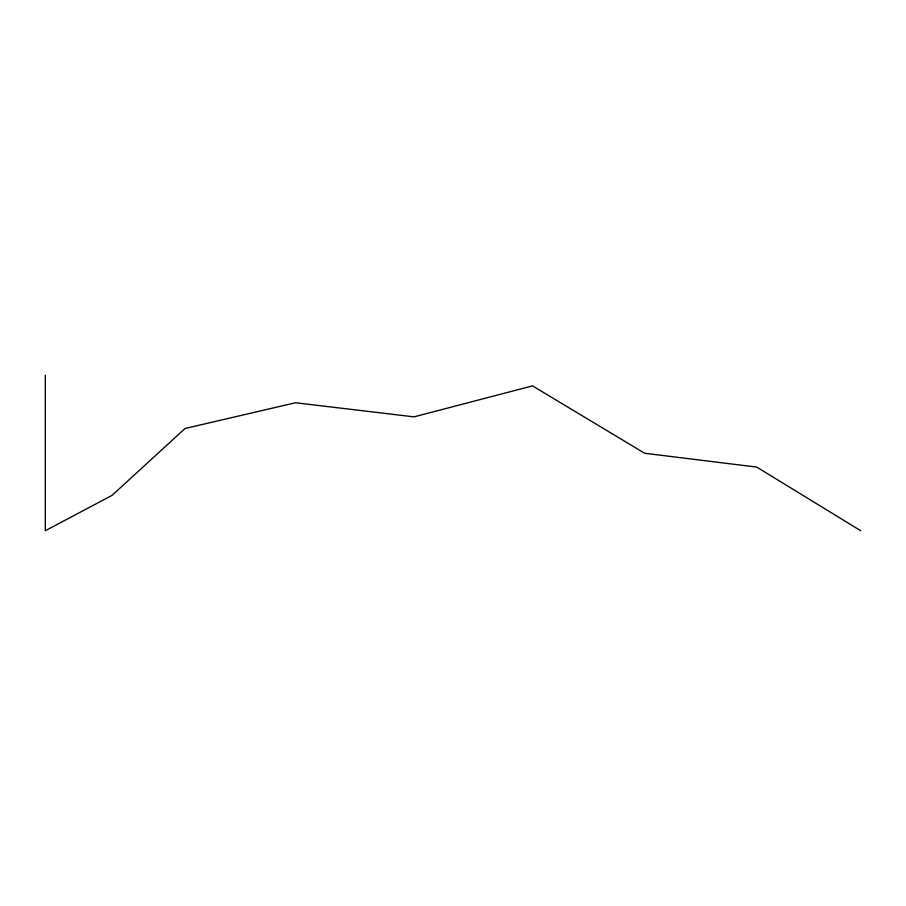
<?xml version="1.0" encoding="UTF-8"?>
<svg xmlns="http://www.w3.org/2000/svg" width="906" height="906" viewBox="0 0 906 906"><rect width="100%" height="100%" fill="white"/><g stroke="black" fill="none" stroke-linecap="round" stroke-linejoin="round"><path stroke-width="1.36" d="M860.7 530.723L756.759 467.088L644.63 453.26L532.501 385.877L414.008 416.862L295.515 402.751L185.017 428.515L112.072 495.367L45.3 530.723L45.3 375.277"/></g></svg>
